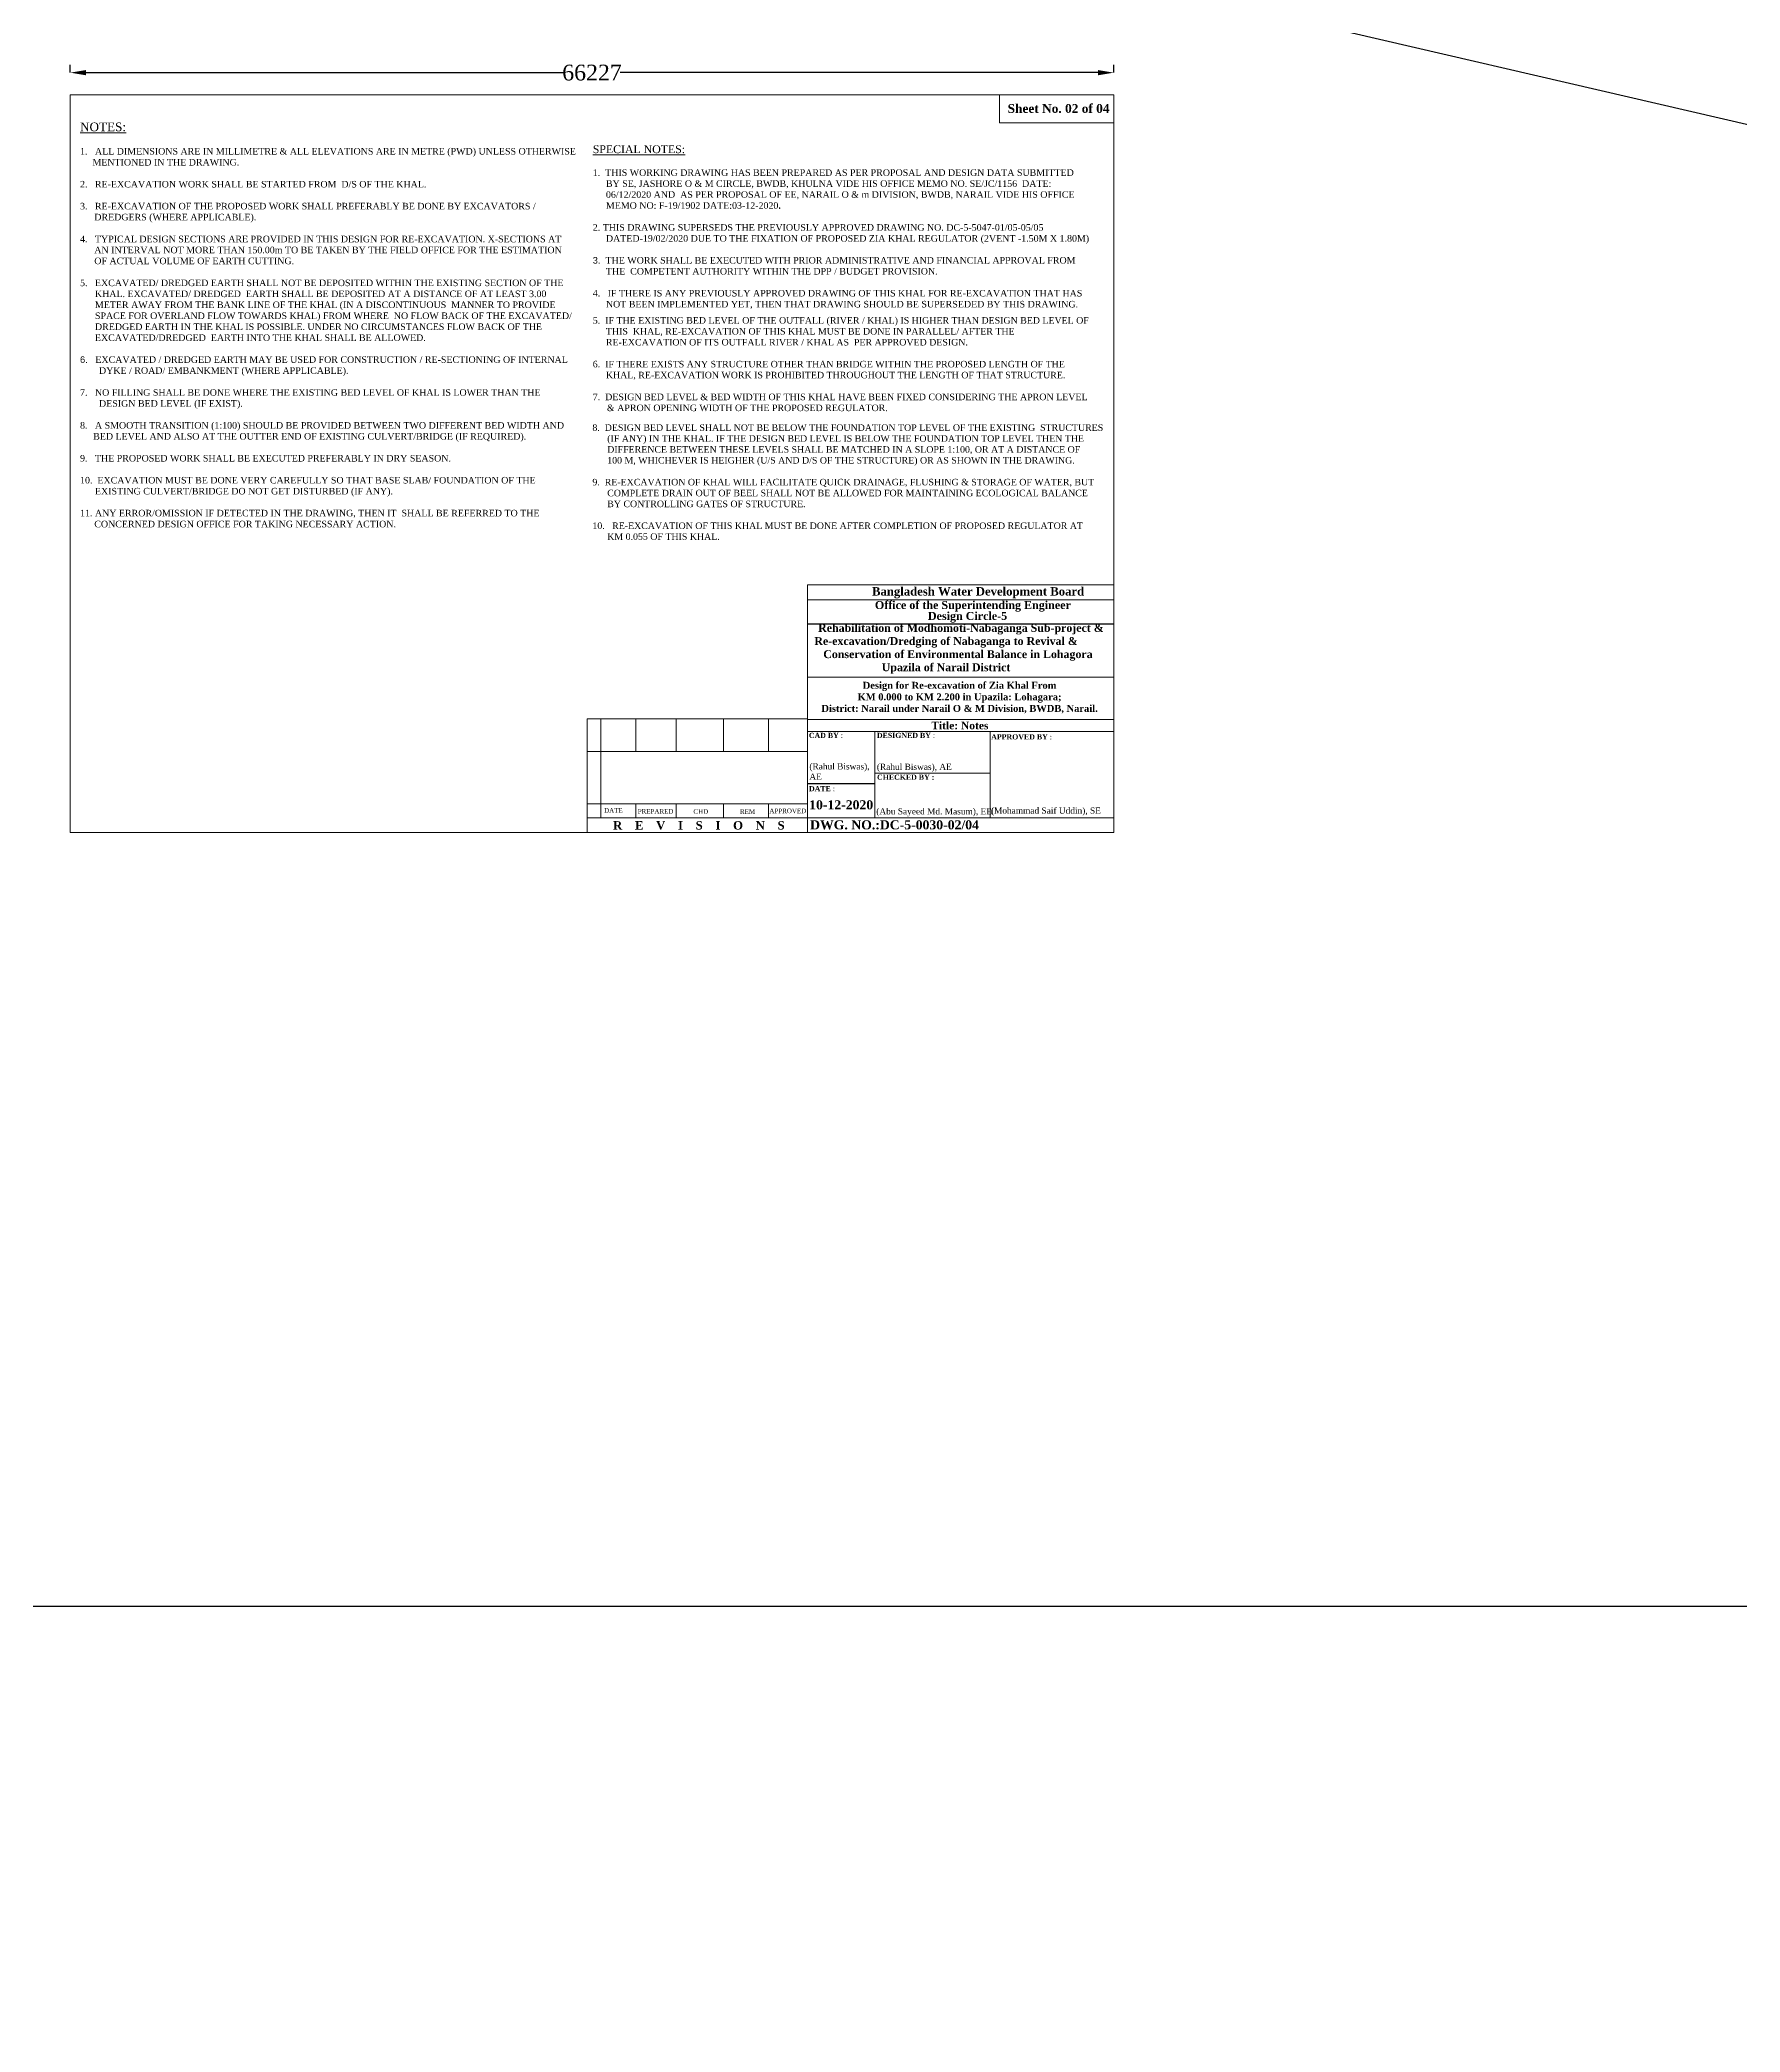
# Model space of a CAD drawing. Header units: metres. Extents: x 11843410 to 12733237, y -3989548 to -3515927.
# Drawn here: x 12102687 to 12210607, y -3722283 to -3595805 of the extents above; entities that cross this region are included whole.
import ezdxf

# ---------------------------------------------------------------- set-up
doc = ezdxf.new("R2010")
doc.units = ezdxf.units.M
doc.header["$LTSCALE"] = 50
doc.styles.add('Arial-25', font='arial.ttf')
doc.styles.get("Standard").update_dxf_attribs({"font": 'times.ttf'})
doc.dimstyles.new('ISO-25', dxfattribs={"dimtxt": 1000, "dimasz": 1000, "dimexe": 500, "dimexo": 1000, "dimtad": 0, "dimdec": 0, "dimtxsty": 'Standard', "dimcen": 2.5, "dimclrd": 2, "dimclre": 256, "dimclrt": 1, "dimadec": 0, "dimazin": 0, "dimtfac": 1, "dimtdec": 0, "dimtmove": 0, "dimatfit": 3, "dimfxl": 1, "dimarcsym": 0})

# ---------------------------------------------------------------- blocks, each defined once
blk = doc.blocks.new('*D23')
at = {"lineweight": -2, "transparency": 16777216}
for p, q in [((12104618, -3597888), (12104618, -3597388)), ((12170845, -3597888), (12170845, -3597388))]:
    blk.add_line(p, q, dxfattribs=at)
at = {"color": 2, "lineweight": -2, "transparency": 16777216}
for p, q in [((12105618, -3597888), (12135950, -3597888)), ((12169845, -3597888), (12139514, -3597888))]:
    blk.add_line(p, q, dxfattribs=at)
for points in [[(12105618, -3597722), (12105618, -3598055), (12104618, -3597888)], [(12169845, -3597722), (12169845, -3598055), (12170845, -3597888)]]:
    blk.add_solid(points, dxfattribs=at)
at = {"layer": 'Defpoints', "color": 0, "lineweight": -2, "transparency": 16777216}
for p in [(12170845, -3597888), (12104618, -3599301), (12170845, -3599301)]:
    blk.add_point(p, dxfattribs=at)
at = {"color": 1, "lineweight": 20, "transparency": 16777216, "insert": (12137732, -3597888), "char_height": 1000, "attachment_point": 5}
blk.add_mtext('66227', dxfattribs=at)

msp = doc.modelspace()

# ---------------------------------------------------------------- linework, layer by layer
at = {"lineweight": -2}
for p, q in [((12733236.795, -3722282.726), (11843410.486, -3515926.574)), ((12151411.482, -3643017.316), (12155680.301, -3643017.316))]:
    msp.add_line(p, q, dxfattribs=at)
at = {"color": 0, "linetype": 'ByBlock', "lineweight": 20}
for p, q in [((12151411.482, -3630410.244), (12170845.169, -3630410.244)), ((12151411.482, -3646132.691), (12151411.482, -3630410.244)), ((12151411.482, -3631356.714), (12170845.169, -3631356.714)), ((12170845.169, -3632176.117), (12170845.169, -3645347.754)), ((12170845.169, -3632176.117), (12170845.169, -3645347.754)), ((12170845.169, -3632873.946), (12170845.169, -3645387.001)), ((12170845.169, -3632873.946), (12170845.169, -3645387.001)), ((12151411.482, -3636259.654), (12170845.169, -3636259.654)), ((12137432.79, -3638917.531), (12137432.79, -3646132.691)), ((12137432.79, -3638917.531), (12151411.482, -3638917.531)), ((12137817.938, -3638917.531), (12151411.482, -3638917.531)), ((12137817.938, -3638917.531), (12151411.482, -3638917.531)), ((12137817.938, -3638917.531), (12151411.482, -3638917.531)), ((12138284.523, -3638917.531), (12138284.523, -3645202.004)), ((12138284.523, -3638917.531), (12138284.523, -3645202.004)), ((12138284.523, -3638917.531), (12138284.523, -3645202.004)), ((12138284.523, -3638917.531), (12138284.523, -3645202.004)), ((12140509.046, -3638917.531), (12140509.046, -3640972.643)), ((12143071.968, -3638917.531), (12143071.968, -3640972.643)), ((12146074.01, -3638917.531), (12146074.01, -3640972.643)), ((12148939.648, -3638917.531), (12148939.648, -3640972.643)), ((12151411.482, -3638946.327), (12170845.169, -3638946.327)), ((12151411.482, -3639723.231), (12170845.169, -3639723.231)), ((12155680.301, -3639723.231), (12155680.301, -3645202.004)), ((12162996.416, -3639723.231), (12162996.416, -3645202.004)), ((12137432.79, -3640972.643), (12151411.482, -3640972.643)), ((12137817.938, -3640972.643), (12151411.482, -3640972.643)), ((12137817.938, -3640972.643), (12151411.482, -3640972.643)), ((12137817.938, -3640972.643), (12151411.482, -3640972.643)), ((12155680.301, -3642361.342), (12162996.416, -3642361.342)), ((12137432.79, -3644308.477), (12151411.482, -3644308.477)), ((12137817.938, -3644308.477), (12151411.482, -3644308.477)), ((12137817.938, -3644308.477), (12151411.482, -3644308.477)), ((12137817.938, -3644308.477), (12151411.482, -3644308.477)), ((12140509.046, -3644308.477), (12140509.046, -3645202.004)), ((12143071.968, -3644308.477), (12143071.968, -3645202.004)), ((12146074.01, -3644308.477), (12146074.01, -3645202.004)), ((12148939.648, -3644308.477), (12148939.648, -3645202.004)), ((12137432.79, -3645202.004), (12151411.482, -3645202.004)), ((12137817.938, -3645202.004), (12151411.482, -3645202.004)), ((12137817.938, -3645202.004), (12151411.482, -3645202.004)), ((12137817.938, -3645202.004), (12151411.482, -3645202.004)), ((12151411.482, -3645202.004), (12170600.298, -3645202.004)), ((12151411.482, -3646132.691), (12170845.169, -3646132.691)), ((12153478.951, -3645202.004), (12170845.169, -3645202.004)), ((12153478.951, -3645202.004), (12170600.298, -3645202.004)), ((12153478.951, -3645202.004), (12170600.298, -3645202.004)), ((12170845.169, -3645387.001), (12170845.169, -3646132.691))]:
    msp.add_line(p, q, dxfattribs=at)
msp.add_line((12151411.482, -3632873.946), (12170845.169, -3632873.946))
at = {"lineweight": -2}
msp.add_lwpolyline([(11944191.903, -3540492.787), (12569774.212, -3540492.787), (12569774.212, -3695259.89), (11944191.903, -3695259.89)], close=True, dxfattribs=at)
at = {"color": 7, "linetype": 'ByBlock', "lineweight": 20}
msp.add_lwpolyline([(12104618.457, -3646132.691), (12104618.457, -3599300.944), (12170845.169, -3599300.944), (12170845.169, -3646132.691), (12104618.457, -3646132.691)], close=True, dxfattribs=at)
at = {"color": 0, "linetype": 'ByBlock', "lineweight": 20}
msp.add_lwpolyline([(12170845.169, -3599300.944), (12163597.947, -3599300.944), (12163597.947, -3601079.822), (12170845.169, -3601079.822)], close=True, dxfattribs=at)

# ---------------------------------------------------------------- texts
for s, p in [('DATE', (12138499.286, -3644867.97)), ('PREPARED', (12140634.033, -3644927.137)), ('CHD ', (12144168.724, -3644939.002)), (' REM', (12147017.25, -3644942.071)), ('APPROVED', (12148989.547, -3644897.554))]:
    msp.add_text(s, height=290.6281, dxfattribs=at).set_placement(p)
for s, insert, char_height, width, attachment_point in [('{\\fTimes New Roman|b1|i0|c0|p18;Sheet No. 02 of 04}', (12164111.696, -3599880.223), 560.63697, 20137.89794, 1), ('{\\fTimes New Roman|b1|i0|c0|p18;Bangladesh Water Development Board}', (12155504.13, -3630547.031), 534.0292, 19182.15548, 1), ('{\\fTimes New Roman|b1|i0|c0|p18;Office of the Superintending Engineer}', (12155687.574, -3631431.3), 505.97487, 18174.45289, 1), ('{\\fTimes New Roman|b1|i0|c0|p18;Design Circle-5}', (12159053.771, -3632123.09), 505.97487, 18174.45289, 1), ('{\\fTimes New Roman|b1|i0|c0|p18;Title: Notes}', (12161081.655, -3639336.219), 482.41392, 19461.40747, 5), ('{\\fTimes New Roman|b1|i0|c0|p18;R    E    V    I    S    I    O    N    S}', (12139068.84, -3645403.605), 534.0292, 11971.20347, 1)]:
    msp.add_mtext(s, dxfattribs=dict(at, insert=insert, char_height=char_height, width=width, attachment_point=attachment_point))
at = {"color": 7, "linetype": 'ByBlock', "lineweight": 20, "style": 'Arial-25'}
for s, insert, char_height, width, attachment_point in [('{\\fTimes New Roman|b0|i0|c0|p18;\\H1.323x;\\LNOTES:}^J\\P\\pi-1205,l1205;{\\fTimes New Roman|b0|i0|c0|p18;\\C256;1.   ALL DIMENSIONS ARE IN MILLIMETRE & ALL ELEVATIONS ARE IN METRE (PWD) UNLESS OTHERWISE \\P\\pi0,l0;     MENTIONED IN THE DRAWING.\\P}\\P{\\fTimes New Roman|b0|i0|c0|p18;2.   RE-EXCAVATION WORK SHALL BE STARTED FROM  D/S OF THE KHAL.\\P\\fTimes New Roman|b1|i0|c0|p18;\\P\\pi-903.7,l903.7,t903.7;\\fTimes New Roman|b0|i0|c0|p18;3.\\fTimes New Roman|b1|i0|c0|p18;  \\fTimes New Roman|b0|i0|c0|p18; RE-EXCAVATION OF THE PROPOSED WORK SHALL PREFERABLY BE DONE BY EXCAVATORS / DREDGERS (WHERE APPLICABLE).\\P\\fTimes New Roman|b1|i0|c0|p18;\\P\\fTimes New Roman|b0|i0|c0|p18;4.   TYPICAL DESIGN SECTIONS ARE PROVIDED IN THIS DESIGN FOR RE-EXCAVATION. X-SECTIONS AT AN INTERVAL NOT MORE THAN 150.00m TO BE TAKEN BY THE FIELD OFFICE FOR THE ESTIMATION OF ACTUAL VOLUME OF EARTH CUTTING.\\P\\pi0,l0,tz;\\fTimes New Roman|b1|i0|c0|p18;\\P\\fTimes New Roman|b0|i0|c0|p18;5.   \\A1;\\C0;EXCAVATED/ DREDGED\\fTimes New Roman|b0|i0|c186|p18; EARTH SHALL NOT BE DEPOSITED WITHIN THE EXISTING SECTION OF THE \\fTimes New Roman|b0|i0|c0|p18;  \\P      \\fTimes New Roman|b0|i0|c186|p18;KHAL. \\fTimes New Roman|b0|i0|c0|p18;EXCAVATED/ DREDGED \\fTimes New Roman|b0|i0|c186|p18; EARTH SHALL BE DEPOSITED AT A DISTANCE OF AT LEAST \\fTimes New Roman|b0|i0|c0|p18;3\\fTimes New Roman|b0|i0|c186|p18;.0\\fTimes New Roman|b0|i0|c0|p18;0   \\P      \\fTimes New Roman|b0|i0|c186|p18;METER\\fTimes New Roman|b0|i0|c0|p18; \\fTimes New Roman|b0|i0|c186|p18;AWAY FROM THE BANK LINE OF THE KHAL (IN A DISCONTINUOUS  MANNER TO PROVIDE \\fTimes New Roman|b0|i0|c0|p18;  \\P      \\fTimes New Roman|b0|i0|c186|p18;SPACE FOR OVERLAND FLOW\\fTimes New Roman|b0|i0|c0|p18; \\fTimes New Roman|b0|i0|c186|p18;TO\\fTimes New Roman|b0|i0|c0|p18;W\\fTimes New Roman|b0|i0|c186|p18;ARDS\\fTimes New Roman|b0|i0|c0|p18; \\fTimes New Roman|b0|i0|c186|p18;KHAL)\\fTimes New Roman|b0|i0|c0|p18; \\fTimes New Roman|b0|i0|c186|p18;FROM WHERE  NO FLOW BACK OF THE \\fTimes New Roman|b0|i0|c0|p18;EXCAVATED/ \\P      DREDGED \\fTimes New Roman|b0|i0|c186|p18;EARTH IN THE KHAL IS POSSIBLE.\\fTimes New Roman|b0|i0|c0|p18; \\fTimes New Roman|b0|i0|c186|p18;UNDER NO CIRCUMSTANCES FLOW BACK OF THE \\fTimes New Roman|b0|i0|c0|p18;\\P      EXCAVATED/DREDGED \\fTimes New Roman|b0|i0|c186|p18; EARTH INTO THE KHAL SHALL BE ALLOWED.\\P\\A0;\\fTimes New Roman|b1|i0|c0|p18;\\C7;\\P\\pi-903.7,l903.7,t903.7;}6.   {\\fTimes New Roman|b0|i0|c0|p18;EXCAVATED / DREDGED EARTH MAY BE USED FOR CONSTRUCTION / RE-SECTIONING OF INTERNAL DYKE / ROAD/ EMBANKMENT (WHERE APPLICABLE).\\P\\P7.   NO FILLING SHALL BE DONE WHERE THE EXISTING BED LEVEL OF KHAL IS LOWER THAN THE DESIGN BED LEVEL (IF EXIST).\\P\\pi0,l0,tz;\\P\\pi-835,l835,t835;8.   A SMOOTH TRANSITION (1:100) SHOULD BE PROVIDED BETWEEN TWO DIFFERENT BED WIDTH AND BED LEVEL AND ALSO AT THE OUTTER END OF EXISTING CULVERT/BRIDGE (IF REQUIRED).\\P\\P9.   THE PROPOSED WORK SHALL BE EXECUTED PREFERABLY IN DRY SEASON.\\P\\pi0,l0,tz;\\fTimes New Roman|b1|i0|c0|p18;\\P\\pi-903.7,l903.7,t903.7;\\fTimes New Roman|b0|i0|c0|p18;10.  EXCAVATION MUST BE DONE VERY CAREFULLY SO THAT BASE SLAB/ FOUNDATION OF THE  \\P      EXISTING CULVERT/BRIDGE DO NOT GET DISTURBED (IF ANY).\\P\\pi0,l0,tz;\\P\\pi-903.7,l903.7,t903.7;11.\\fTimes New Roman|b1|i0|c0|p18; \\fTimes New Roman|b0|i0|c0|p18;ANY ERROR/OMISSION IF DETECTED IN THE DRAWING, THEN IT  SHALL BE REFERRED TO THE CONCERNED DESIGN OFFICE FOR TAKING NECESSARY ACTION.\\fTimes New Roman|b1|i0|c0|p18;^J\\fTimes New Roman|b0|i0|c0|p18;^J }', (12105238.35, -3601054.46), 417.489188, 30894.34207, 1), ('{\\fTimes New Roman|b0|i0|c0|p18;8.  DESIGN BED LEVEL SHALL NOT BE BELOW THE FOUNDATION TOP LEVEL OF THE EXISTING  STRUCTURES\\P      (IF ANY) IN THE KHAL. IF THE DESIGN BED LEVEL IS BELOW THE FOUNDATION TOP LEVEL THEN THE \\P      DIFFERENCE BETWEEN THESE LEVELS SHALL BE MATCHED IN A SLOPE 1:100, OR AT A DISTANCE OF \\P      100 M, WHICHEVER IS HEIGHER (U/S AND D/S OF THE STRUCTURE) OR AS SHOWN IN THE DRAWING.\\P       \\P9.  RE-EXCAVATION OF KHAL WILL FACILITATE QUICK DRAINAGE, FLUSHING & STORAGE OF WATER, BUT \\P      COMPLETE DRAIN OUT OF BEEL SHALL NOT BE ALLOWED FOR MAINTAINING ECOLOGICAL BALANCE \\P      BY CONTROLLING GATES OF STRUCTURE.\\P\\P10.   RE-EXCAVATION OF THIS KHAL MUST BE DONE AFTER COMPLETION OF PROPOSED REGULATOR AT\\P      KM 0.055 OF THIS KHAL.}', (12137758.521, -3627556.538), 415.058, 33242.11661, 7)]:
    msp.add_mtext(s, dxfattribs=dict(at, insert=insert, char_height=char_height, width=width, attachment_point=attachment_point))
at = {"color": 7, "linetype": 'ByBlock', "lineweight": 0, "insert": (12137780.723, -3602499.951), "char_height": 417.489188, "width": 31457.53804, "attachment_point": 1, "style": 'Arial-25'}
msp.add_mtext('{\\fTimes New Roman|b0|i0|c0|p18;\\H1.19x;\\LSPECIAL NOTES:\\H0.8403x;\\l^J}\\P\\pi-835,l835,t835;{\\fTimes New Roman|b0|i0|c0|p18;1.  THIS WORKING DRAWING HAS BEEN PREPARED AS PER PROPOSAL AND DESIGN DATA SUBMITTED BY SE, JASHORE O & M CIRCLE, BWDB, KHULNA VIDE HIS OFFICE MEMO NO. SE/JC/1156  DATE: 06/12/2020\\A1; AND \\A0; AS PER PROPOSAL\\fTimes New Roman|b1|i0|c0|p18; \\fTimes New Roman|b0|i0|c0|p18;OF EE, NARAIL O & m DIVISION, BWDB, NARAIL VIDE HIS OFFICE MEMO NO: F-19/1902 DATE:03-12-2020\\fTimes New Roman|b1|i0|c0|p18;.\\P\\P\\fTimes New Roman|b0|i0|c0|p18;2. THIS DRAWING SUPERSEDS THE PREVIOUSLY APPROVED DRAWING NO. DC-5-5047-01/05-05/05  DATED\\fTimes New Roman|b1|i0|c0|p18;-\\fTimes New Roman|b0|i0|c0|p18;19/02/2020\\fTimes New Roman|b1|i0|c0|p18; \\fTimes New Roman|b0|i0|c0|p18;DUE TO THE FIXATION OF PROPOSED ZIA KHAL REGULATOR (2VENT -1.50M X 1.80M) \\fTimes New Roman|b1|i0|c0|p18;\\P\\pi-903.9,l903.9,t903.9;\\fTimes New Roman|b0|i0|c0|p18; \\fTimes New Roman|b1|i0|c0|p18;\\P\\pi-722.7,l722.7,t451.7,903.9;}3.  {\\fTimes New Roman|b0|i0|c0|p18;THE WORK SHALL BE EXECUTED WITH PRIOR ADMINISTRATIVE AND FINANCIAL APPROVAL FROM THE  COMPETENT AUTHORITY WITHIN THE DPP / BUDGET PROVISION.\\fTimes New Roman|b1|i0|c0|p18;\\P\\pi-903.9,l903.9,t903.9;\\P\\pi-835,l835,t835;\\fTimes New Roman|b0|i0|c0|p18;\\H0.9994x;\\C256;4.   IF THERE IS ANY PREVIOUSLY APPROVED DRAWING OF THIS KHAL FOR RE-EXCAVATION THAT HAS NOT BEEN IMPLEMENTED YET, THEN THAT DRAWING SHOULD BE SUPERSEDED BY THIS DRAWING.\\P\\ptz;\\H0.479x;\\C7;\\P\\pt451.7,903.9;\\A1;\\H2.089x;5.  \\H0.9958x;IF \\H0.9995x;THE EXISTING BED LEVEL OF THE OUTFALL (RIVER / KHAL) IS HIGHER THAN DESIGN BED LEVEL OF THIS  KHAL, RE-EXCAVATION OF THIS KHAL MUST BE DONE IN PARALLEL/ AFTER THE RE-EXCAVATION OF \\A0;ITS OUTFALL RIVER / KHAL \\A1;\\H0.9996x;AS  PER APPROVED DESIGN.\\P\\pi-903.9,l903.9,t903.9;\\H1.005x; \\A0;\\H0.9991x;\\P\\pi-835,l835,t451.7,903.9;6.  \\H0.9955x;IF THERE EXISTS ANY STRUCTURE OTHER THAN BRIDGE WITHIN THE PROPOSED LENGTH OF THE KHAL, RE-EXCAVATION WORK IS PROHIBITED THROUGHOUT THE LENGTH OF THAT STRUCTURE.\\fTimes New Roman|b1|i0|c0|p18;\\H1.002x;\\P\\pi-903.9,l903.9,t903.9;\\fTimes New Roman|b0|i0|c0|p18;\\H1.003x;\\P7.  DESIGN BED LEVEL & BED WIDTH OF THIS KHAL HAVE BEEN FIXED CONSIDERING THE APRON LEVEL & APRON OPENING WIDTH OF THE PROPOSED REGULATOR.}', dxfattribs=at)
at = {"color": 7, "linetype": 'ByBlock', "lineweight": 18, "attachment_point": 5}
for s, insert, char_height, width in [('{\\fTimes New Roman|b1|i0|c0|p18;          Rehabilitation of Modhomoti-Nabaganga Sub-project & Re-excavation/Dredging of Nabaganga to Revival & \\P        Conservation of Environmental Balance in Lohagora \\PUpazila of Narail District}', (12160203.926, -3634468.056), 500, 22829.34794), ('\\pl0.6732,t0.4492;{\\fTimes New Roman|b1|i0|c0|p18;Design for Re-excavation of Zia Khal From \\PKM 0.000 to KM 2.200 in Upazila: Lohagara;\\PDistrict: Narail under Narail O & M Division, BWDB, Narail.}', (12161062.281, -3637565.076), 440, 19301.59685)]:
    msp.add_mtext(s, dxfattribs=dict(at, insert=insert, char_height=char_height, width=width))
at = {"color": 0, "linetype": 'ByBlock', "lineweight": 20, "attachment_point": 1}
for s, insert, char_height in [('{\\fTimes New Roman|b1|i0|c0|p18;CAD BY} :', (12151495.875, -3639795.347), 326.95666), ('{\\fTimes New Roman|b1|i0|c0|p18;DESIGNED BY} :', (12155816.494, -3639795.347), 326.95666), ('{\\fTimes New Roman|b1|i0|c0|p18;APPROVED BY} :', (12163069.503, -3639889.749), 326.95666), ('(Rahul Biswas),\\PAE', (12151530.658, -3641728.495), 392.34799), ('(Rahul Biswas), AE', (12155813.277, -3641759.39), 392.34799), ('{\\fTimes New Roman|b1|i0|c0|p18;CHECKED BY :}', (12155825.946, -3642450.324), 326.95666), ('{\\fTimes New Roman|b1|i0|c0|p18;DATE} :', (12151505.327, -3643179.429), 326.95666), ('{\\fTimes New Roman|b1|i0|c0|p18;10-12-2020} ', (12151516.183, -3644077.657), 576.75154), ('(Abu Sayeed Md. Masum), EE', (12155777.198, -3644584.139), 392.34799), ('{\\fTimes New Roman|b1|i0|c0|p18;(}Mohammad Saif Uddin), SE', (12163053.043, -3644535.72), 392.34799), ('{\\fTimes New Roman|b1|i0|c0|p18;DWG. NO.:DC-5-0030-02/04}', (12151574.915, -3645348.575), 576.75154)]:
    msp.add_mtext(s, dxfattribs=dict(at, insert=insert, char_height=char_height))

# ---------------------------------------------------------------- dimensions: what is measured, and where the dimension line sits
at = {"color": 7, "lineweight": 20, "true_color": 0xffffff}
dim = msp.add_linear_dim(base=(12170845.169, -3597888.246), p1=(12104618.457, -3599300.944), p2=(12170845.169, -3599300.944), dimstyle='ISO-25', override={"dimfxl": 0.15, "dimfxlon": 1}, dxfattribs=at)
dim.commit()
dim.dimension.update_dxf_attribs({"geometry": '*D23', "text_midpoint": (12137731.813, -3597888.246)})

doc.saveas('drawing.dxf')
